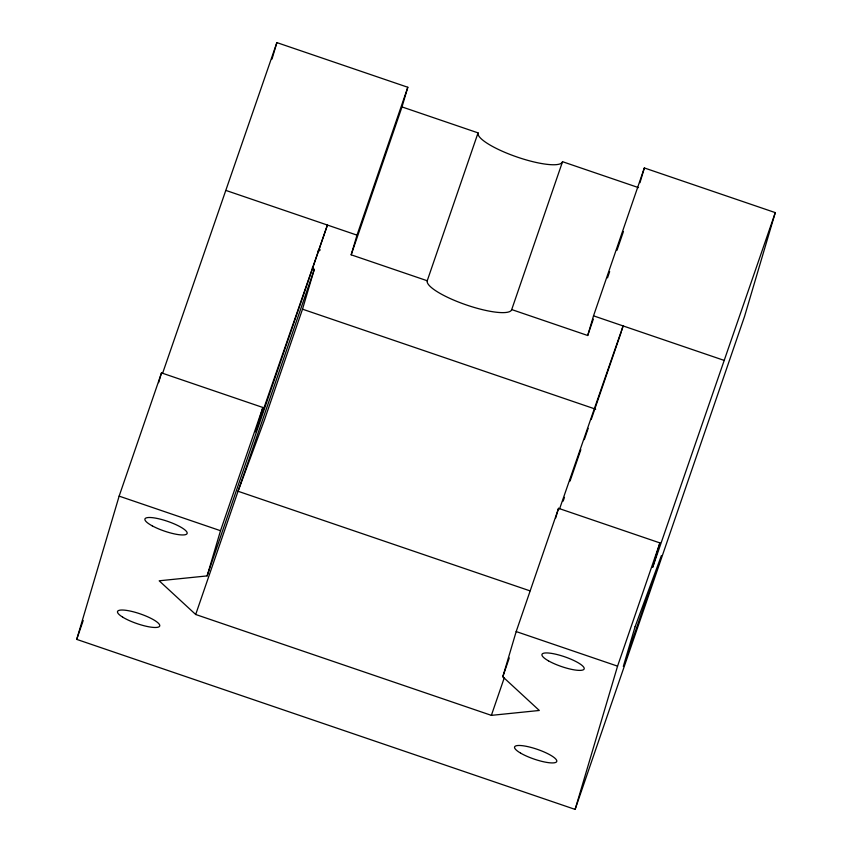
<?xml version="1.0" encoding="UTF-8"?>
<svg xmlns="http://www.w3.org/2000/svg" width="852" height="852" viewBox="0 0 852 852"><rect width="100%" height="100%" fill="white"/><g stroke="black" fill="none" stroke-linecap="round" stroke-linejoin="round"><path stroke-width="1.28" d="M775.288 212.617L744.531 316.475L575.121 809.4L76.712 639.383L119.142 496.13L161.497 372.899L262.863 407.48L255.653 431.836L327.424 225.056L207.121 575.909L159.175 580.798L195.694 614.494L491.37 715.361L539.316 710.472L502.797 676.776L516.184 631.566L558.539 508.335L659.906 542.916L652.696 567.283L775.288 212.617L644.346 167.95L593.524 315.836L587.699 335.496L511.711 309.574A44.634 10.256 19 0 1 466.555 305.005A44.634 10.256 19 0 1 427.235 280.755L351.173 254.812L356.999 235.141L407.81 87.266L276.879 42.6L162.54 373.453M158.61 382.644L161.497 372.899M272.001 59.065L276.879 42.6M207.121 575.909L220.519 530.711L262.863 407.48M529.944 590.841L238.049 491.263L264.397 420.089L302.513 309.18L314.281 269.445L312.354 267.677M351.173 254.812L401.995 106.926L407.81 87.266M639.98 182.701L644.346 167.95M555.653 518.08L558.539 508.335M621.726 330.565L623.1 325.922L559.583 508.889M575.121 809.4L617.562 666.147L659.906 542.916M76.712 639.383L83.198 620.522M195.694 614.494L314.281 269.445M427.235 280.755L478.057 132.88L401.995 106.926M511.711 309.574L562.533 161.699L638.521 187.621M587.699 335.496L593.301 319.202M607.519 277.848L609.67 271.586M616.986 250.275L623.451 231.478M502.797 676.776L509.262 657.946M563.161 501.114L564.461 497.344M570.063 481.039L580.84 449.664M584.291 439.632L588.178 428.332M591.192 419.557L621.374 331.726M491.37 715.361L504.331 677.638M226.057 190.475L356.999 235.141M593.524 315.836L724.466 360.502M302.513 309.18L595.665 409.184M119.142 496.13L220.519 530.711M516.184 631.566L617.562 666.147M562.533 161.699A44.634 10.256 19 0 1 517.377 157.13A44.634 10.256 19 0 1 478.057 132.88M319.788 249.242A13.387 3.078 19 0 1 317.86 251.052M635.091 626.71L623.313 666.445L661.429 555.536L635.091 626.71M122.667 617.136A22.312 5.133 19 0 0 158.653 626.987A22.312 5.133 19 0 0 134.573 612.13A22.312 5.133 19 0 0 122.667 617.136M520.604 753.115A22.312 5.133 19 0 0 556.079 762.231A22.312 5.133 19 0 0 530.327 747.236A22.312 5.133 19 0 0 520.604 753.115M152.252 525.865A22.312 5.133 19 0 0 186.844 533.938A22.312 5.133 19 0 0 159.015 518.847A22.312 5.133 19 0 0 152.252 525.865M548.443 660.832A22.312 5.133 19 0 0 583.641 669.587A22.312 5.133 19 0 0 557.155 654.549A22.312 5.133 19 0 0 548.443 660.832"/></g></svg>
